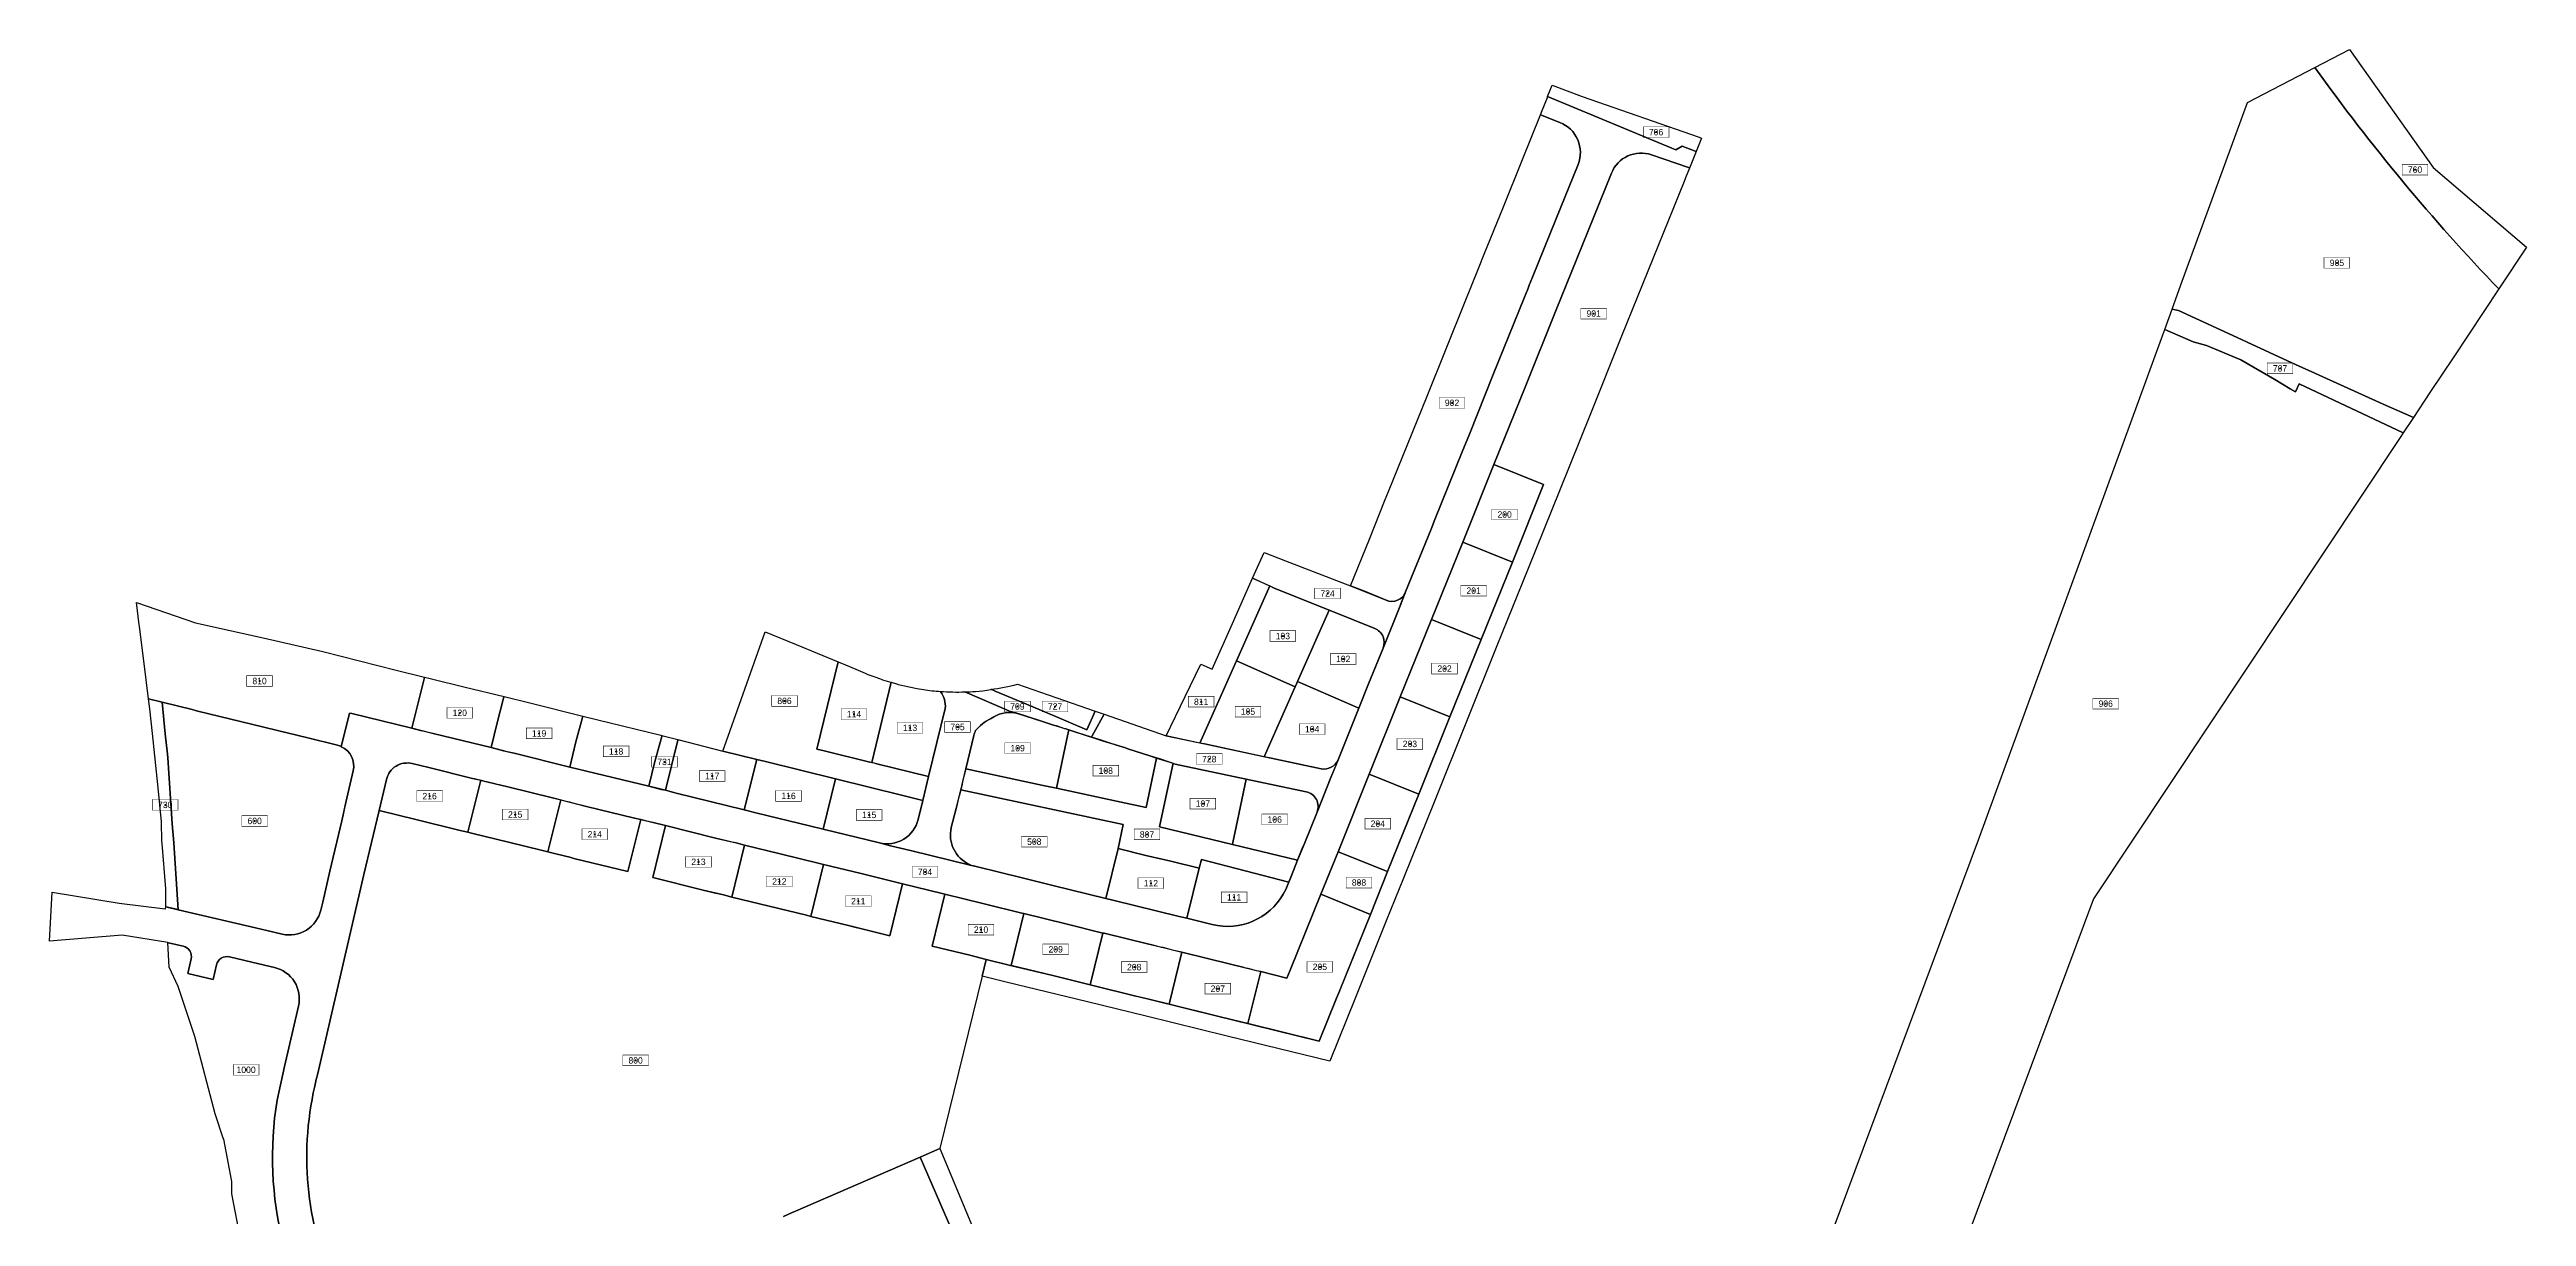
# Model space of a CAD drawing. Header units: millimetres. Extents: x 183940 to 185217, y 654069 to 656537.
# Drawn here: x 184059 to 185217, y 655992 to 656537 of the extents above; entities that cross this region are included whole.
import ezdxf
from ezdxf.enums import TextEntityAlignment as Align

# ---------------------------------------------------------------- set-up
doc = ezdxf.new("R2010")
doc.units = ezdxf.units.MM
doc.layers.add('pcell', color=160, linetype='Continuous')
doc.layers.add('scellno', color=160, linetype='Continuous')
doc.styles.add('mvt-nos', font='hebtxt.shx')

# ---------------------------------------------------------------- blocks, each defined once
blk = doc.blocks.new('cellno')
at = {"color": 2}
for points in [[(-0.4, 0), (0.4, 0)], [(0, 0.4), (0, -0.4)]]:
    blk.add_lwpolyline(points, dxfattribs=at)
at = {"layer": 'scellno', "const_width": 0.25}
blk.add_lwpolyline([(6, 2.5), (-6, 2.5), (-6, -2.5), (6, -2.5)], close=True, dxfattribs=at)
at = {"layer": 'scellno', "style": 'mvt-nos'}
blk.add_attdef('CELLNO', text='', height=3, dxfattribs=at).set_placement((0, 0), align=Align.MIDDLE)
at = {"layer": 'scellno', "style": 'mvt-nos', "flags": 1}
for tag, p in [('CODE', (-0.3, -6)), ('AREA', (0.2, -9))]:
    blk.add_attdef(tag, text='', height=2.5, dxfattribs=at).set_placement(p, align=Align.CENTER)

msp = doc.modelspace()

# ---------------------------------------------------------------- linework, layer by layer
at = {"layer": 'pcell'}
for points in [[(185118.3, 656528.7), (185134.5, 656537.1), (185173.6, 656481.9), (185217.2, 656444.7), (185204.3, 656425.2, -0.036111)], [(185172.1, 656376.8), (185164.4, 656365.2), (185150.2, 656371.4), (185120.3, 656384.9), (185116.6, 656386.6), (185114.1, 656387.7), (185107.5, 656390.7), (185086.7, 656400.4), (185084, 656401.6), (185054.6, 656415.1), (185051.6, 656415.8), (185055.7, 656427.2), (185086.8, 656512.3), (185118.3, 656528.7, 0.036111), (185204.3, 656425.2), (185183.2, 656393.5)], [(184829.1, 656489.5), (184822.5, 656491.9), (184819.6, 656490.3), (184759.6, 656515.1), (184759.6, 656515.1), (184759.6, 656515.1), (184761.7, 656520.5), (184775.8, 656515.1), (184830.4, 656496.1, 0.000771), (184831.6, 656495.7)], [(184706.9, 656317.5), (184705.1, 656312.9), (184693.2, 656283.6, -0.414214), (184684.1, 656279.7), (184673.9, 656283.9), (184667.4, 656286.5), (184676.3, 656308.3), (184683.7, 656326.8), (184685.2, 656330.6), (184694.2, 656352.8), (184703.2, 656375.1), (184712.1, 656397.3), (184721, 656419.4), (184727.2, 656434.8), (184729.9, 656441.5), (184738.9, 656463.6), (184747.8, 656485.7), (184756.2, 656506.6), (184756.2, 656506.6), (184765.3, 656503, -0.418575), (184773.8, 656483.4), (184763.4, 656457.6), (184752.5, 656430.7), (184751, 656427), (184750.3, 656425.1), (184748.8, 656421.4), (184734.2, 656385.3), (184723, 656357.4), (184721.9, 656354.7), (184720.7, 656351.8), (184719.6, 656349.1)], [(184825.9, 656481.7), (184824.1, 656477.1), (184823.4, 656475.5), (184808.8, 656439.3), (184794.2, 656403.1), (184779.7, 656366.9), (184765.1, 656330.8), (184750.5, 656294.6), (184735.9, 656258.4), (184721.3, 656222.3), (184706.8, 656186.1), (184692.2, 656149.9), (184684.1, 656129.9), (184669.7, 656094.1), (184657.7, 656064.3), (184609.8, 656076), (184571.9, 656085.3), (184544.4, 656092), (184506.5, 656101.3), (184495.2, 656104.1), (184497.1, 656111.9), (184508.4, 656109.1), (184528.2, 656104.3), (184546.3, 656099.8), (184567.1, 656094.7), (184568, 656094.5), (184573.8, 656093.1), (184605.9, 656085.2), (184611.7, 656083.8), (184652.8, 656073.7), (184660.9, 656093.8), (184662.3, 656097.1), (184676.7, 656132.9), (184684.8, 656152.9), (184699.3, 656189.1), (184713.9, 656225.2), (184728.5, 656261.4), (184743.1, 656297.6), (184757.7, 656333.8), (184734.5, 656343.1), (184749.1, 656379.3), (184763.6, 656415.4), (184778.2, 656451.6), (184789.4, 656479.3, -0.400112), (184808.2, 656487.9), (184825.5, 656481.9, 0.000299)], [(184627, 656302.1), (184637.1, 656298.2), (184665, 656287.4), (184667.4, 656286.5), (184684.1, 656279.7, 0.414214), (184693.2, 656283.6), (184690.6, 656277.1), (184682.7, 656257.4, 0.414214), (184678.8, 656266.5), (184659.5, 656274.3), (184631.5, 656285.6), (184621.6, 656290)], [(184231.6, 656231.8), (184228.6, 656219.9), (184200.6, 656226.8), (184200.5, 656226.8), (184199.5, 656227), (184195.6, 656211.3, 0.047273), (184193.9, 656212), (184179.9, 656215.4), (184165.8, 656218.8), (184165.2, 656219), (184160, 656220.3), (184159.4, 656220.4), (184127.9, 656228.1), (184125.9, 656228.6), (184111.8, 656232.1), (184105.5, 656233.6), (184104.3, 656242.6), (184101.2, 656267.6), (184101.1, 656268.2), (184099.8, 656278.7), (184127.5, 656269.2), (184159.1, 656262.2), (184186.9, 656255.8), (184221.2, 656247.1), (184234.5, 656243.8), (184234.5, 656243.7)], [(184642.6, 656241.7), (184657.5, 656275.1), (184659.5, 656274.3), (184678.8, 656266.5, -0.414214), (184682.7, 656257.4), (184675.9, 656240.6), (184671.4, 656229.3)], [(184421.4, 656209.4), (184418, 656210.2), (184427.9, 656250.9), (184431.3, 656249.5), (184436.2, 656247.5), (184440.5, 656245.7), (184441.8, 656245.1), (184443.2, 656244.6), (184445.9, 656243.6, 0.006719), (184448.7, 656242.6), (184451.9, 656241.6), (184452.5, 656241.4), (184452.7, 656241.4), (184443.7, 656203.9), (184442.7, 656204.1)], [(184467.8, 656238, 0.018249), (184475.8, 656237.1, -0.169721), (184478, 656229.2), (184470.2, 656197.4), (184445.9, 656203.3), (184443.7, 656203.9), (184452.7, 656241.4), (184455.1, 656240.7), (184455.3, 656240.6, 0.013439), (184461.1, 656239.2), (184464.9, 656238.5)], [(184487.1, 656236.9), (184508.8, 656227.6, -0.030286), (184510.5, 656227.2), (184511.7, 656226.8, 0.208787), (184500.6, 656225.2, -0.027645), (184499.1, 656224.3, 0.100064), (184492.1, 656218.8, 0.040677), (184491.4, 656216.5), (184487.6, 656200.9), (184486.1, 656195.1), (184485.8, 656193.6), (184484.4, 656188.2), (184484.3, 656187.8), (184483, 656182.4), (184480.8, 656173.5, 0.361531), (184489.3, 656156.3), (184490.3, 656155.8), (184461.7, 656162.8), (184452.4, 656165), (184447.2, 656166.3, 0.414214), (184465.3, 656177.3), (184467.5, 656186.2), (184468.9, 656192), (184470.2, 656197.4), (184478, 656229.2, 0.169721), (184475.8, 656237.1, 0.025592)], [(184548.1, 656227.9), (184552.3, 656226.5), (184547.4, 656217.7), (184546.3, 656215.8), (184540, 656217.8), (184535.7, 656219.1), (184534.3, 656219.6), (184533.8, 656219.7), (184530, 656221), (184529.8, 656221), (184528.6, 656221.4), (184524.3, 656222.8), (184522.9, 656223.2), (184510.5, 656227.2, 0.030286), (184508.8, 656227.6), (184487.1, 656236.9, 0.011142), (184492.1, 656237.1), (184495.6, 656237.4), (184499.3, 656238.1, 0.000015), (184499.3, 656238.1), (184499.7, 656238), (184501.3, 656237.3), (184515.9, 656231.1), (184530, 656225.2), (184544.2, 656219.2)], [(184526.1, 656235.6), (184548.1, 656227.9), (184544.2, 656219.2), (184530, 656225.2), (184515.9, 656231.1), (184501.3, 656237.3), (184499.7, 656238), (184499.3, 656238.1, 0.029474), (184511.8, 656240.5)], [(184640.8, 656237.6), (184641.6, 656239.3), (184642.3, 656241), (184642.6, 656241.7), (184671.4, 656229.3), (184661.6, 656205.2, -0.364426), (184653.7, 656201), (184630.3, 656205.9), (184627, 656206.6)], [(184113.3, 656217.3), (184111.8, 656232.1), (184125.9, 656228.6), (184127.9, 656228.1), (184159.4, 656220.4), (184165.2, 656219), (184165.8, 656218.8), (184179.9, 656215.4), (184193.9, 656212, -0.047273), (184195.6, 656211.3, -0.356767), (184201.2, 656200), (184197.8, 656185.2), (184197.1, 656182.5), (184196.4, 656179.4), (184195.8, 656176.7), (184190.3, 656153.1), (184186.9, 656138.7), (184186, 656134.9, -0.414214), (184168, 656123.7), (184160.8, 656125.4), (184158.2, 656126), (184119.4, 656135.1), (184117.3, 656166.4), (184116.6, 656175.3), (184114.5, 656206.1), (184114.3, 656207.8)], [(184487.6, 656200.9), (184491.4, 656216.5, -0.040677), (184492.1, 656218.8, -0.100064), (184499.1, 656224.3, 0.027645), (184500.6, 656225.2, -0.208787), (184511.7, 656226.8), (184522.9, 656223.2), (184528.6, 656221.4), (184529.8, 656221), (184535.7, 656219.1), (184535.1, 656216.4), (184529.9, 656191.9), (184523.8, 656193.2)], [(184547.4, 656217.7), (184552.3, 656226.5), (184581.3, 656216.4), (184599.2, 656212.6), (184630.3, 656205.9), (184653.7, 656201, 0.364426), (184661.6, 656205.2), (184661.3, 656204.4), (184658.3, 656196.9), (184651.8, 656180.7, 0.465818), (184646.7, 656190.2), (184618.7, 656196.1), (184585.4, 656203.2), (184578.8, 656205.4), (184573.6, 656207), (184563.3, 656210.3), (184562.2, 656210.7), (184557.5, 656212.2), (184557.2, 656212.3), (184556.4, 656212.5), (184551.8, 656214), (184551, 656214.3), (184546.3, 656215.8)], [(184254.8, 656171.3), (184251.2, 656172.2), (184230.5, 656177.2), (184213.3, 656181.4), (184216.7, 656196, -0.416545), (184228.8, 656203.4), (184236.5, 656201.5), (184256.9, 656196.5), (184260.8, 656195.6)], [(184420.9, 656172.8), (184426.7, 656196.2), (184458.1, 656188.5), (184467.5, 656186.2), (184465.3, 656177.3, -0.414214), (184447.2, 656166.3)], [(184553, 656140.4), (184528.2, 656146.5), (184515.2, 656149.7), (184491.8, 656155.4, -0.013526), (184491.1, 656155.6), (184490.3, 656155.8), (184489.3, 656156.3, -0.361531), (184480.8, 656173.5), (184483, 656182.4), (184485.2, 656191.2), (184561.2, 656175), (184558.8, 656163.7)], [(184612.2, 656165.6), (184612.4, 656166.5), (184613.9, 656173.9), (184618.7, 656196.1), (184646.7, 656190.2, -0.465818), (184651.8, 656180.7), (184645.9, 656166.1), (184642.7, 656158.2)], [(184597.7, 656158.6), (184638.6, 656148), (184637.8, 656146.1), (184637.2, 656144.6), (184636, 656142.4, -0.334453), (184602.8, 656128.2), (184590.9, 656131.1), (184596.7, 656154.6)], [(184115.1, 656108.3), (184114.5, 656119.8), (184114.8, 656119.7), (184121.6, 656118.1, -0.414214), (184125.4, 656112.1), (184123.8, 656105.3), (184135.7, 656102.5), (184137.3, 656109.3, -0.414214), (184143.3, 656113.1), (184157.1, 656109.8), (184164.4, 656108.1, -0.414214), (184175.6, 656090.1), (184169, 656061.8), (184165.6, 656046.1, 0.102075), (184168.4, 655979.1), (184148.7, 655980.5), (184144.5, 656002.3), (184144.5, 656008.1), (184140.7, 656027.9), (184140.4, 656028.4), (184136.7, 656039.7), (184127.1, 656075.9), (184119.3, 656099.2)]]:
    msp.add_lwpolyline(points, format="xyb", close=True, dxfattribs=at)
for points in [[(184168.4, 655979.1, -0.102075), (184165.6, 656046.1), (184169, 656061.8), (184175.6, 656090.1, 0.414214), (184164.4, 656108.1), (184157.1, 656109.8), (184143.3, 656113.1, 0.414214), (184137.3, 656109.3), (184135.7, 656102.5), (184123.8, 656105.3), (184125.4, 656112.1, 0.414214), (184121.6, 656118.1), (184114.8, 656119.7), (184114.5, 656119.8), (184114.5, 656119.8), (184093.1, 656123.2), (184059.2, 656120.4), (184060.5, 656143.3), (184091.7, 656138.2), (184113.3, 656135.5), (184113.4, 656135.5), (184113.5, 656136.4), (184119.4, 656135.1), (184158.2, 656126), (184160.8, 656125.4), (184168, 656123.7, 0.414214), (184186, 656134.9), (184186.9, 656138.7), (184190.3, 656153.1), (184195.8, 656176.7), (184196.4, 656179.4), (184197.8, 656185.2), (184201.2, 656200, 0.356767), (184195.6, 656211.3), (184199.5, 656227), (184200.5, 656226.8), (184200.6, 656226.8), (184228.6, 656219.9), (184232.7, 656218.9), (184234.5, 656218.5), (184238.5, 656217.5), (184265.6, 656210.9), (184271.4, 656209.4), (184276.4, 656208.2), (184302.5, 656201.8), (184308.3, 656200.4), (184308.4, 656200.3), (184310.2, 656199.9), (184314.2, 656198.9), (184339.4, 656192.8), (184345.2, 656191.3), (184346.3, 656191.1), (184347.1, 656190.9), (184351, 656189.9), (184352.1, 656189.6), (184384, 656181.8), (184390, 656180.3), (184414.5, 656174.3), (184420.9, 656172.8), (184447.2, 656166.3), (184452.4, 656165), (184461.7, 656162.8), (184490.3, 656155.8), (184491.1, 656155.6, 0.013526), (184491.8, 656155.4), (184515.2, 656149.7), (184528.2, 656146.5), (184553, 656140.4), (184556.3, 656139.6), (184587.4, 656132), (184590.9, 656131.1), (184602.8, 656128.2, 0.334453), (184636, 656142.4), (184637.2, 656144.6), (184637.5, 656145.4, 0.006684), (184637.8, 656146.1), (184640.4, 656152.6), (184641.9, 656156.2), (184642.7, 656158.2), (184644.9, 656163.7), (184645.9, 656166.1), (184651.8, 656180.7), (184658.3, 656196.9), (184660.5, 656202.4), (184661.6, 656205.2), (184671.4, 656229.3), (184675.9, 656240.6), (184682.7, 656257.4), (184690.6, 656277.1), (184691, 656278.1), (184692.9, 656282.7), (184693.2, 656283.6), (184705.1, 656312.9), (184706.9, 656317.5), (184719.6, 656349.1), (184723, 656357.4), (184734.2, 656385.3), (184748.8, 656421.4), (184750.3, 656425.1), (184751, 656427), (184752.5, 656430.7), (184763.4, 656457.6), (184773.8, 656483.4, 0.418575), (184765.3, 656503), (184756.2, 656506.6), (184756.2, 656506.6), (184757, 656508.6), (184759.5, 656514.7), (184759.6, 656515.1), (184819.6, 656490.3), (184822.5, 656491.9), (184829.1, 656489.5), (184825.9, 656481.7, -0.000299), (184825.5, 656481.9), (184808.2, 656487.9, 0.400112), (184789.4, 656479.3), (184778.2, 656451.6), (184763.6, 656415.4), (184749.1, 656379.3), (184734.5, 656343.1), (184719.9, 656306.9), (184705.3, 656270.8), (184690.7, 656234.6), (184676.1, 656198.4), (184661.6, 656162.2), (184653.5, 656142.3), (184639.2, 656106.9), (184637.7, 656103.1), (184625.5, 656106.2), (184623.5, 656106.6), (184619.6, 656107.6), (184617.8, 656108), (184617.7, 656108.1), (184612, 656109.5), (184588.6, 656115.2), (184585.6, 656115.9), (184585.5, 656115.9), (184584.8, 656116.1), (184582.7, 656116.6), (184579.8, 656117.4), (184579.7, 656117.4), (184579, 656117.5), (184576.9, 656118.1), (184573.9, 656118.8), (184573.9, 656118.8), (184573.2, 656119), (184552.3, 656124.1), (184551.7, 656124.2), (184534.3, 656128.5), (184514.7, 656133.3), (184514.4, 656133.4), (184495.5, 656138), (184477.8, 656142.3), (184476.5, 656142.7), (184457.9, 656147.2), (184438.6, 656152), (184421, 656156.3), (184419.1, 656156.7), (184400.8, 656161.2), (184384.1, 656165.3), (184380.2, 656166.3), (184378.3, 656166.7), (184376.4, 656167.2), (184370.6, 656168.6), (184347.2, 656174.4), (184341.4, 656175.8), (184338.5, 656176.5), (184335.6, 656177.2), (184332.7, 656177.9), (184310.3, 656183.4), (184304.5, 656184.8), (184302.5, 656185.3), (184300.8, 656185.7), (184298.6, 656186.3), (184295, 656187.2), (184273.4, 656192.5), (184269.5, 656193.4), (184268.6, 656193.6), (184267.6, 656193.9), (184263.7, 656194.8), (184262.8, 656195.1), (184261.7, 656195.3), (184257.9, 656196.3), (184256.9, 656196.5), (184236.5, 656201.5), (184228.8, 656203.4, 0.416545), (184216.7, 656196), (184213.3, 656181.4), (184206.2, 656151.5), (184184.5, 656058), (184183.9, 656055.7, 0.16806), (184192.6, 655958)], [(184192.6, 655958, -0.16806), (184183.9, 656055.7), (184184.5, 656058), (184206.2, 656151.5), (184213.3, 656181.4), (184230.5, 656177.2), (184251.2, 656172.2), (184254.8, 656171.3), (184255.8, 656171), (184257.7, 656170.6), (184267.4, 656168.2), (184289.1, 656162.9), (184292.2, 656162.1), (184296.6, 656161), (184298.5, 656160.6), (184300.5, 656160.1), (184302.4, 656159.6), (184304.3, 656159.1), (184329.6, 656152.9), (184335.6, 656177.2), (184341.4, 656175.8), (184347.2, 656174.4), (184341.3, 656150.1), (184364.8, 656144.3), (184370.6, 656142.9), (184372.3, 656142.5), (184374.3, 656142), (184378.2, 656141), (184413.1, 656132.5), (184415.1, 656132), (184432.7, 656127.7), (184434.4, 656127.3), (184440.2, 656125.8), (184452, 656122.9), (184457.9, 656147.2), (184476.5, 656142.7), (184477.8, 656142.3), (184471.9, 656118.1), (184489.4, 656113.8), (184497.1, 656111.9), (184495.2, 656104.1), (184475.5, 656023.5), (184466.3, 656019.5), (184408, 655994.2), (184406.1, 655993.4), (184402.4, 655991.8)]]:
    msp.add_lwpolyline(points, format="xyb", dxfattribs=at)
for points in [[(185111, 656380.8), (185109.3, 656377.1), (185106.7, 656378.6), (185099.5, 656382.9), (185083.7, 656392.1), (185067.6, 656398.8), (185061.4, 656400.5), (185048.1, 656406.2), (185051.6, 656415.8), (185054.6, 656415.1), (185084, 656401.6), (185086.7, 656400.4), (185107.5, 656390.7), (185114.1, 656387.7), (185116.6, 656386.6), (185120.3, 656384.9), (185150.2, 656371.4), (185164.4, 656365.2), (185159.6, 656357.9)], [(184743.1, 656297.6), (184719.9, 656306.9), (184734.5, 656343.1), (184757.7, 656333.8)], [(184728.5, 656261.4), (184705.3, 656270.8), (184719.9, 656306.9), (184743.1, 656297.6)], [(184621.6, 656290), (184629.7, 656286.4), (184614.1, 656251.4), (184613.4, 656249.7), (184597, 656213), (184581.3, 656216.4), (184590.1, 656234.7), (184597.4, 656249.9), (184602.8, 656247.5), (184612.3, 656268.9), (184620.4, 656287.2)], [(184614.1, 656251.4), (184629.7, 656286.4), (184631.5, 656285.6), (184657.5, 656275.1), (184642.6, 656241.7), (184642.3, 656241), (184641.6, 656239.3)], [(184713.9, 656225.2), (184690.7, 656234.6), (184705.3, 656270.8), (184728.5, 656261.4)], [(184408.2, 656259), (184427.9, 656250.9), (184418, 656210.2), (184421.4, 656209.4), (184442.7, 656204.1), (184443.7, 656203.9), (184444.6, 656203.7), (184445.9, 656203.3), (184470.2, 656197.4), (184467.5, 656186.2), (184458.1, 656188.5), (184426.7, 656196.2), (184393.9, 656204.3), (184389.8, 656205.3), (184374, 656209.2), (184393.7, 656265)], [(184613.4, 656249.7), (184614.1, 656251.4), (184641.6, 656239.3), (184640.8, 656237.6), (184627, 656206.6), (184599.2, 656212.6), (184597, 656213)], [(184268.4, 656222.4), (184265.6, 656210.9), (184238.5, 656217.5), (184236.4, 656218), (184228.6, 656219.9), (184231.6, 656231.8), (184234.5, 656243.7), (184234.5, 656243.8), (184237.7, 656243), (184253.5, 656239.1), (184271.7, 656234.7), (184271.5, 656234)], [(184305.3, 656213.5), (184302.5, 656201.8), (184276.4, 656208.2), (184273.3, 656208.9), (184265.6, 656210.9), (184268.4, 656222.4), (184271.5, 656234), (184271.7, 656234.7), (184284.4, 656231.6), (184308.6, 656225.6), (184308.4, 656225), (184308.4, 656225)], [(184699.3, 656189.1), (184676.1, 656198.4), (184690.7, 656234.6), (184713.9, 656225.2)], [(184113.5, 656136.4), (184113.5, 656144.8), (184111.8, 656166), (184111.7, 656167.2), (184111.6, 656176.1), (184110, 656192), (184107.3, 656217.5), (184106.1, 656229), (184105.5, 656233.6), (184111.8, 656232.1), (184113.3, 656217.3), (184114.3, 656207.8), (184114.5, 656206.1), (184116.6, 656175.3), (184117.3, 656166.4), (184119.4, 656135.1), (184118.5, 656135.3)], [(184345, 656216.7), (184345.5, 656216.6), (184345.4, 656216.1), (184342.2, 656204.3), (184339.4, 656192.8), (184314.2, 656198.9), (184310.2, 656199.9), (184302.5, 656201.8), (184305.3, 656213.5), (184308.4, 656225), (184308.4, 656225), (184308.6, 656225.6), (184315.6, 656223.9)], [(184352.9, 656214.3), (184347.1, 656190.9), (184339.4, 656192.8), (184342.2, 656204.3), (184345.4, 656216.1), (184345.5, 656216.6), (184353, 656214.7)], [(184374, 656209.2), (184389.8, 656205.3), (184384, 656181.8), (184352.1, 656189.6), (184347.1, 656190.9), (184352.9, 656214.3), (184353, 656214.7)], [(184535.7, 656219.1), (184545.3, 656216.1), (184546.3, 656215.8), (184551.5, 656214.1), (184557.2, 656212.3), (184557.5, 656212.2), (184562.2, 656210.7), (184563.3, 656210.3), (184573.6, 656207), (184576.8, 656206), (184571.9, 656182.9), (184558, 656185.9), (184529.9, 656191.9), (184535.1, 656216.4)], [(184384, 656181.8), (184389.8, 656205.3), (184393.9, 656204.3), (184426.7, 656196.2), (184420.9, 656172.8), (184414.5, 656174.3), (184390, 656180.3)], [(184638.6, 656148), (184597.7, 656158.6), (184596.7, 656154.6), (184583.4, 656157.8), (184571.8, 656160.5), (184558.8, 656163.7), (184561.2, 656175), (184485.2, 656191.2), (184485.8, 656193.6), (184487.6, 656200.9), (184523.8, 656193.2), (184529.9, 656191.9), (184558, 656185.9), (184571.9, 656182.9), (184576.8, 656206), (184584.5, 656203.6), (184579.7, 656181.2), (184578.1, 656173.8), (184612.2, 656165.6), (184642.7, 656158.2), (184639.7, 656150.7)], [(184612.4, 656166.5), (184612.2, 656165.6), (184578.1, 656173.8), (184579.7, 656181.2), (184584.5, 656203.6), (184585.4, 656203.2), (184618.7, 656196.1), (184613.9, 656173.9)], [(184255.8, 656171), (184254.8, 656171.3), (184260.8, 656195.6), (184261.7, 656195.3), (184263.7, 656194.8), (184273.4, 656192.5), (184295, 656187.2), (184298.2, 656186.4), (184292.2, 656162.1), (184289.1, 656162.9), (184267.4, 656168.2), (184257.7, 656170.6)], [(184676.1, 656198.4), (184699.3, 656189.1), (184684.8, 656152.9), (184661.6, 656162.2)], [(184298.5, 656160.6), (184296.6, 656161), (184292.2, 656162.1), (184298.2, 656186.4), (184302.5, 656185.3), (184310.3, 656183.4), (184332.7, 656177.9), (184335.6, 656177.2), (184329.6, 656152.9), (184304.3, 656159.1), (184302.4, 656159.6), (184300.5, 656160.1)], [(184380.2, 656166.3), (184384.1, 656165.3), (184378.2, 656141), (184374.3, 656142), (184364.8, 656144.3), (184341.3, 656150.1), (184347.2, 656174.4), (184370.6, 656168.6)], [(184419.1, 656156.7), (184421, 656156.3), (184415.1, 656132), (184413.1, 656132.5), (184378.2, 656141), (184384.1, 656165.3), (184400.8, 656161.2)], [(184421, 656156.3), (184438.6, 656152), (184457.9, 656147.2), (184452, 656122.9), (184440.2, 656125.8), (184432.7, 656127.7), (184415.1, 656132)], [(184596.7, 656154.6), (184590.9, 656131.1), (184587.4, 656132), (184556.3, 656139.6), (184553, 656140.4), (184558.8, 656163.7), (184571.8, 656160.5), (184583.4, 656157.8)], [(184661.6, 656162.2), (184684.8, 656152.9), (184676.7, 656132.9), (184653.5, 656142.3)], [(184489.4, 656113.8), (184471.9, 656118.1), (184477.8, 656142.3), (184495.5, 656138), (184514.4, 656133.4), (184514.7, 656133.3), (184508.8, 656109), (184508.4, 656109.1), (184497.1, 656111.9)], [(184662.4, 656097.5), (184662.3, 656097.1), (184660.9, 656093.8), (184652.8, 656073.7), (184619.5, 656081.9), (184625.5, 656106.2), (184637.7, 656103.1), (184639.2, 656106.9), (184653.5, 656142.3), (184676.7, 656132.9)], [(184528.2, 656104.3), (184508.8, 656109), (184514.7, 656133.3), (184534.3, 656128.5), (184551.7, 656124.2), (184545.7, 656100)], [(184567.1, 656094.7), (184546.3, 656099.8), (184545.7, 656100), (184551.7, 656124.2), (184552.3, 656124.1), (184573.2, 656119), (184573.9, 656118.8), (184579.8, 656117.4), (184588.6, 656115.2), (184582.6, 656090.9), (184573.8, 656093.1)], [(184605.9, 656085.2), (184582.6, 656090.9), (184588.6, 656115.2), (184612, 656109.5), (184617.7, 656108.1), (184625.5, 656106.2), (184619.5, 656081.9), (184611.7, 656083.8)]]:
    msp.add_lwpolyline(points, close=True, dxfattribs=at)
for points in [[(184889.2, 655975.2), (184961.1, 656167.7), (185047.2, 656403.7), (185048.1, 656406.2), (185061.4, 656400.5), (185067.6, 656398.8), (185083.7, 656392.1), (185099.5, 656382.9), (185106.7, 656378.6), (185109.3, 656377.1), (185111, 656380.8), (185159.6, 656357.9), (185158.2, 656355.8), (185014.8, 656140.2), (184760.3, 655458.6)], [(184402.4, 655991.8), (184406.1, 655993.4), (184408, 655994.2), (184466.3, 656019.5), (184525.9, 655881.9)], [(184525.9, 655881.9), (184466.3, 656019.5), (184475.5, 656023.5), (184530.1, 655892.4)]]:
    msp.add_lwpolyline(points, dxfattribs=at)

# ---------------------------------------------------------------- block references
at = {"layer": 'scellno'}
for p, values in [((184810.3, 656498.5), {'CELLNO': '706'}), ((185165.1, 656481), {'CELLNO': '760'}), ((185128.6, 656437.4), {'CELLNO': '905'}), ((184781.1, 656413.7), {'CELLNO': '901'}), ((185102, 656388.1), {'CELLNO': '707'}), ((184714.9, 656372), {'CELLNO': '902'}), ((184739.5, 656319.8), {'CELLNO': '200'}), ((184656.7, 656282.9), {'CELLNO': '724'}), ((184725, 656284.2), {'CELLNO': '201'}), ((184635.8, 656263), {'CELLNO': '103'}), ((184664, 656252.3), {'CELLNO': '102'}), ((184711.4, 656247.8), {'CELLNO': '202'}), ((184157.4, 656242), {'CELLNO': '810'}), ((184402.8, 656232.7), {'CELLNO': '806'}), ((184597.6, 656232.3), {'CELLNO': '811'}), ((184251, 656227.1), {'CELLNO': '120'}), ((184435.3, 656226.5), {'CELLNO': '114'}), ((184461.5, 656220.1), {'CELLNO': '113'}), ((184483.7, 656220.5), {'CELLNO': '705'}), ((184511.7, 656230.1), {'CELLNO': '709'}), ((184529.3, 656230.1), {'CELLNO': '727'}), ((184619.5, 656227.7), {'CELLNO': '105'}), ((185020.5, 656231.4), {'CELLNO': '906'}), ((184288.1, 656217.5), {'CELLNO': '119'}), ((184324.1, 656209.1), {'CELLNO': '118'}), ((184511.8, 656210.6), {'CELLNO': '109'}), ((184649.5, 656219.5), {'CELLNO': '104'}), ((184695.2, 656212.6), {'CELLNO': '203'}), ((184346.7, 656204.2), {'CELLNO': '731'}), ((184369, 656197.6), {'CELLNO': '117'}), ((184553, 656200.1), {'CELLNO': '108'}), ((184601.4, 656205.5), {'CELLNO': '728'}), ((184236.9, 656188.2), {'CELLNO': '216'}), ((184404.7, 656188.3), {'CELLNO': '116'}), ((184113.3, 656184.1), {'CELLNO': '730'}), ((184155.1, 656176.6), {'CELLNO': '600'}), ((184276.9, 656179.6), {'CELLNO': '215'}), ((184442.4, 656179.4), {'CELLNO': '115'}), ((184598.4, 656184.7), {'CELLNO': '107'}), ((184632, 656177.3), {'CELLNO': '106'}), ((184680.2, 656175.3), {'CELLNO': '204'}), ((184314.1, 656170.4), {'CELLNO': '214'}), ((184519.6, 656166.9), {'CELLNO': '508'}), ((184572.3, 656170.3), {'CELLNO': '807'}), ((184362.6, 656157.5), {'CELLNO': '213'}), ((184468.5, 656152.8), {'CELLNO': '704'}), ((184400.4, 656148.3), {'CELLNO': '212'}), ((184437.3, 656139.1), {'CELLNO': '211'}), ((184574.1, 656147.5), {'CELLNO': '112'}), ((184613, 656140.9), {'CELLNO': '111'}), ((184671.4, 656147.8), {'CELLNO': '808'}), ((184494.7, 656125.8), {'CELLNO': '210'}), ((184529.6, 656116.6), {'CELLNO': '209'}), ((184566.3, 656108.3), {'CELLNO': '208'}), ((184653.1, 656108.4), {'CELLNO': '205'}), ((184605.4, 656098.2), {'CELLNO': '207'}), ((184151.1, 656060.3), {'CELLNO': '1000'}), ((184333.2, 656064.7), {'CELLNO': '800'})]:
    msp.add_blockref('cellno', p, dxfattribs=at).add_auto_attribs(values)

doc.saveas('drawing.dxf')
